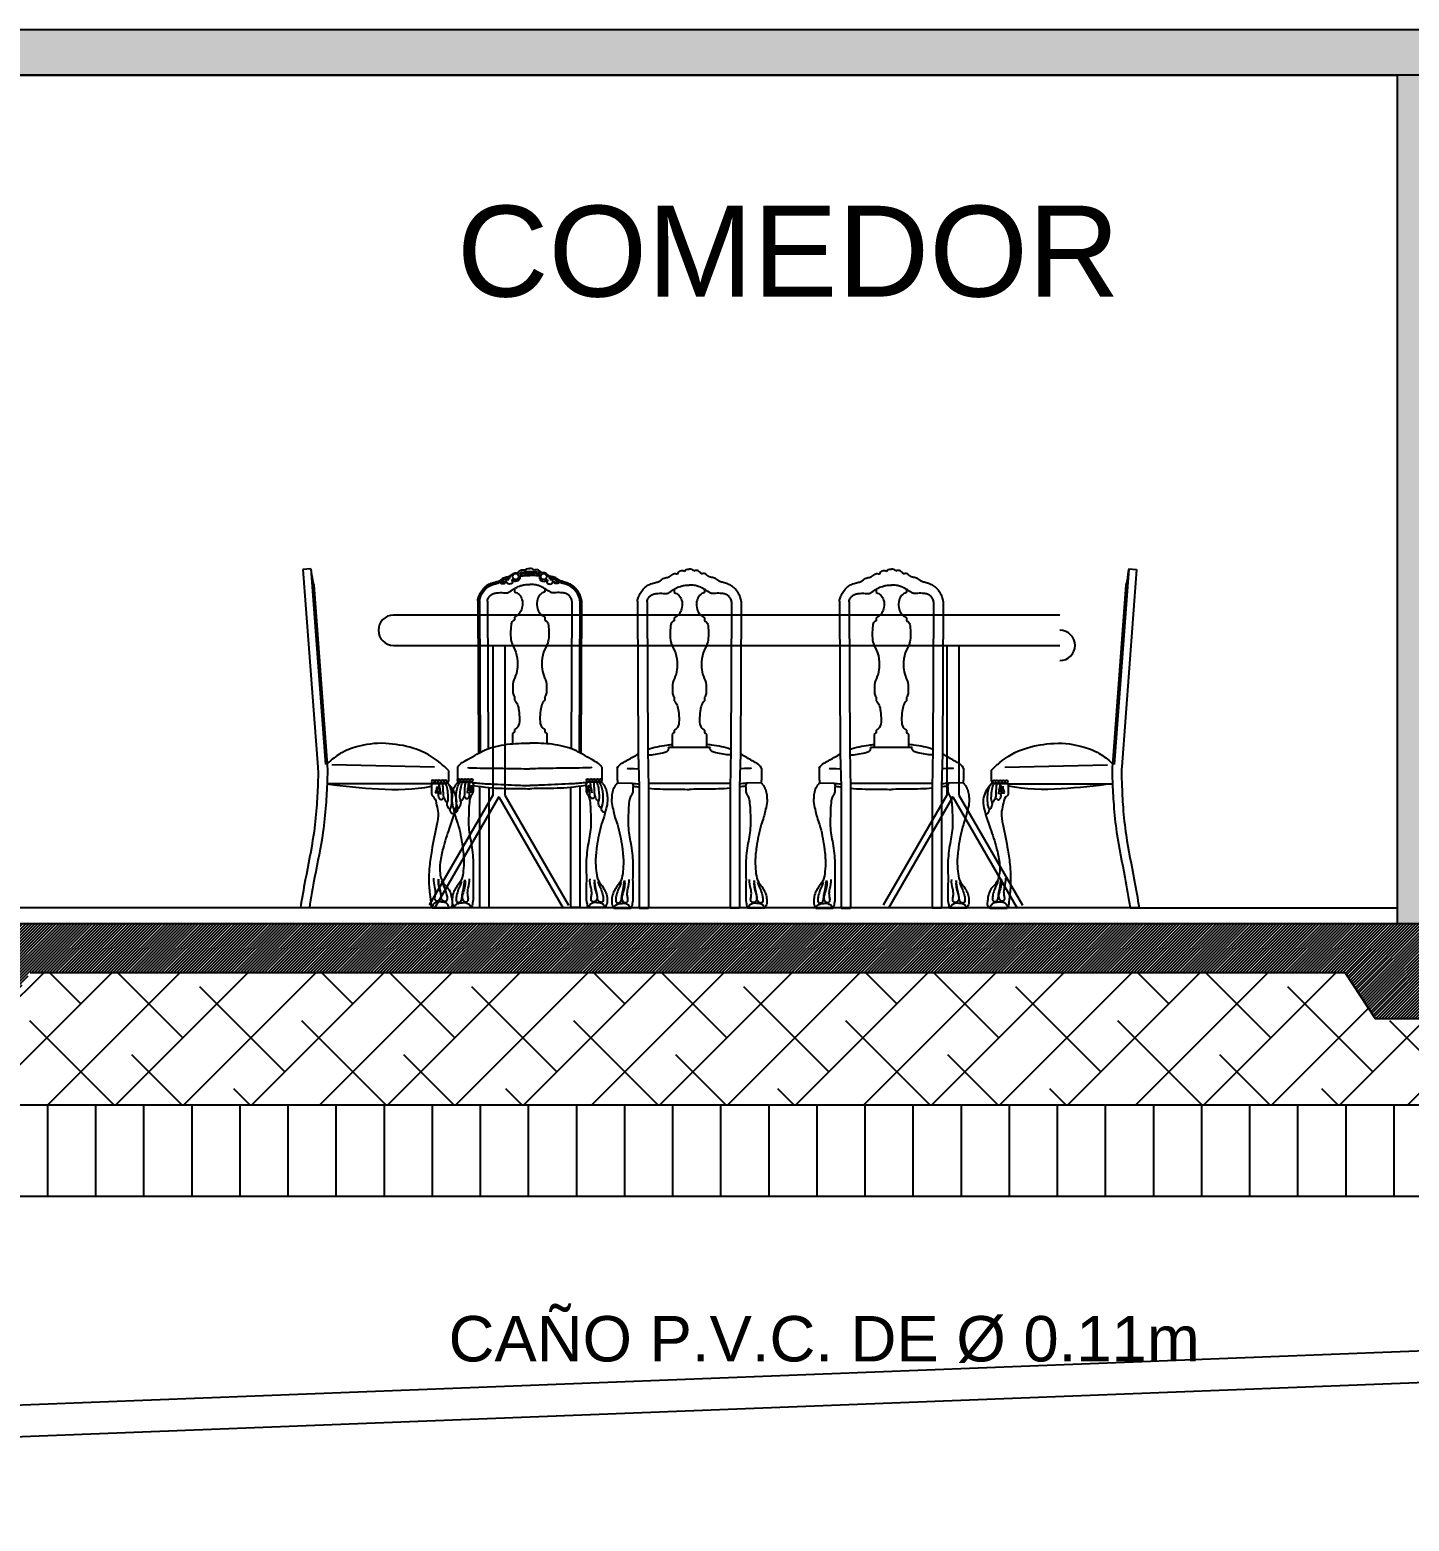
# Model space of a CAD drawing. Header units: millimetres. Extents: x 2439 to 2849, y 1282 to 1398.
# Drawn here: x 2741.157 to 2745.711, y 1344.322 to 1349.246 of the extents above; entities that cross this region are included whole.
import ezdxf

# ---------------------------------------------------------------- set-up
doc = ezdxf.new("R2010")
doc.units = ezdxf.units.MM
doc.layers.add('Linea Fina', color=8, linetype='Continuous', lineweight=9)
doc.styles.add('1en50', font='arial.ttf', dxfattribs={"height": 0.09})
doc.styles.get("Standard").update_dxf_attribs({"font": 'arial.ttf'})

# ---------------------------------------------------------------- blocks, each defined once
blk = doc.blocks.new('chipen-tras')
for p, q in [((-0.1846, 1.0521), (-0.1846, 1.0421)), ((-0.0847, 1.0521), (-0.0847, 1.0421)), ((-0.306, 1.0142), (-0.3033, 0.5096)), ((-0.2737, 1.0118), (-0.2712, 0.5247)), ((0.0045, 1.0118), (0.0019, 0.5247)), ((0.0367, 1.0142), (0.0341, 0.5096)), ((-0.1846, 0.9594), (-0.1846, 0.9494)), ((-0.0847, 0.9594), (-0.0847, 0.9494)), ((-0.1846, 0.6974), (-0.1846, 0.685)), ((-0.0847, 0.6974), (-0.0847, 0.685)), ((-0.1911, 0.571), (-0.1911, 0.5323)), ((-0.1846, 0.5883), (-0.1846, 0.5798)), ((-0.0847, 0.5883), (-0.0847, 0.5798)), ((-0.0781, 0.571), (-0.0781, 0.5323)), ((-0.3033, 0.5096), (-0.3003, 0.4009)), ((-0.2712, 0.5247), (-0.2692, 0.3964)), ((-0.203, 0.5323), (-0.0663, 0.5323)), ((0.0019, 0.5247), (0, 0.3964)), ((0.0341, 0.5096), (0.031, 0.4009)), ((-0.3727, 0.4632), (-0.3727, 0.4247)), ((0.1035, 0.4632), (0.1035, 0.4247)), ((-0.3727, 0.4247), (-0.3714, 0.422)), ((-0.3714, 0.422), (-0.3714, 0.4138)), ((-0.3714, 0.4138), (-0.3235, 0.4129)), ((-0.3235, 0.4129), (-0.3213, 0.4077)), ((-0.3003, 0.4009), (-0.3003, 0)), ((-0.2695, 0.4129), (0.0002, 0.4129)), ((-0.2692, 0.3964), (-0.2692, 0)), ((0, 0.3964), (0, 0)), ((0.031, 0.4009), (0.031, 0)), ((0.031, 0.4009), (0.031, 0.4009)), ((0.0542, 0.4129), (0.0521, 0.4077)), ((0.1021, 0.4138), (0.0542, 0.4129)), ((0.1035, 0.4247), (0.1021, 0.422)), ((0.1021, 0.422), (0.1021, 0.4138)), ((-0.384, 0), (-0.327, 0)), ((-0.3003, 0), (-0.2692, 0)), ((0.031, 0), (0, 0)), ((0.1147, 0), (0.0577, 0))]:
    blk.add_line(p, q)
for points, end_tangent in [([(-0.306, 1.0142), (-0.3027, 1.0276), (-0.2948, 1.0426), (-0.2839, 1.0565), (-0.273, 1.0652), (-0.2572, 1.0723), (-0.2429, 1.0764), (-0.2331, 1.0802), (-0.2241, 1.0862), (-0.2173, 1.09), (-0.2049, 1.0933), (-0.1917, 1.1005), (-0.1864, 1.1043), (-0.1804, 1.105), (-0.1736, 1.1043)], (0.999564, -0.029521)), ([(0.0367, 1.0142), (0.0335, 1.0276), (0.0256, 1.0426), (0.0147, 1.0565), (0.0038, 1.0652), (-0.0121, 1.0723), (-0.0264, 1.0764), (-0.0361, 1.0802), (-0.0452, 1.0862), (-0.0519, 1.09), (-0.0644, 1.0933), (-0.0775, 1.1005), (-0.0828, 1.1043), (-0.0888, 1.105), (-0.0956, 1.1043)], (-0.999564, -0.029521))]:
    blk.add_spline(points, degree=3, dxfattribs=dict(end_tangent=end_tangent))
for points, start_tangent, end_tangent in [([(-0.1736, 1.1043), (-0.1703, 1.1099), (-0.1639, 1.1137), (-0.1563, 1.1152), (-0.1492, 1.1133)], (0.559374, 0.828915), (0.894585, -0.446898)), ([(-0.0956, 1.1043), (-0.099, 1.1099), (-0.1054, 1.1137), (-0.1129, 1.1152), (-0.1201, 1.1133)], (-0.559374, 0.828915), (-0.894585, -0.446898)), ([(-0.2709, 0.5063), (-0.2221, 0.5137), (-0.2089, 0.5181), (-0.2034, 0.5245), (-0.203, 0.5323)], (0.999646, 0.026593), (-0.266147, 0.963932)), ([(0.0017, 0.5063), (-0.0471, 0.5137), (-0.0604, 0.5181), (-0.0658, 0.5245), (-0.0663, 0.5323)], (-0.999646, 0.026593), (0.266147, 0.963932)), ([(-0.3714, 0.4138), (-0.3792, 0.4051), (-0.3875, 0.3886), (-0.3905, 0.3694), (-0.3909, 0.3464), (-0.3848, 0.3203), (-0.3801, 0.3005), (-0.3722, 0.2766), (-0.3566, 0.202), (-0.3522, 0.1555), (-0.3539, 0.122), (-0.36, 0.0931), (-0.3788, 0.0648), (-0.3866, 0.0487), (-0.3905, 0.0292), (-0.3892, 0.0118), (-0.384, 0)], (-0.777726, -0.628603), (0.287438, -0.957799)), ([(-0.3213, 0.4077), (-0.3213, 0.3954), (-0.3221, 0.381), (-0.3274, 0.371), (-0.3339, 0.3476), (-0.3356, 0.3176), (-0.3365, 0.2719), (-0.3282, 0.2142), (-0.3213, 0.1494), (-0.3217, 0.0946), (-0.3209, 0.0374), (-0.323, 0.0148), (-0.327, 0)], (0.470156, -0.882583), (-0.284598, -0.958647)), ([(0.0521, 0.4077), (0.0521, 0.3954), (0.0529, 0.381), (0.0581, 0.371), (0.0646, 0.3476), (0.0664, 0.3176), (0.0673, 0.2719), (0.059, 0.2142), (0.052, 0.1494), (0.0525, 0.0946), (0.0516, 0.0374), (0.0538, 0.0148), (0.0577, 0)], (-0.470156, -0.882583), (0.284598, -0.958647)), ([(0.1021, 0.4138), (0.1099, 0.4051), (0.1182, 0.3886), (0.1213, 0.3694), (0.1217, 0.3464), (0.1156, 0.3203), (0.1108, 0.3005), (0.103, 0.2766), (0.0873, 0.202), (0.083, 0.1555), (0.0847, 0.122), (0.0908, 0.0931), (0.1095, 0.0648), (0.1173, 0.0487), (0.1213, 0.0292), (0.12, 0.0118), (0.1147, 0)], (0.777726, -0.628603), (-0.287438, -0.957799)), ([(-0.3595, 0.0863), (-0.3703, 0.0594), (-0.376, 0.0401), (-0.3776, 0.0264), (-0.376, 0.0208), (-0.3731, 0.018), (-0.3635, 0.02), (-0.3591, 0.0276), (-0.3575, 0.0425), (-0.353, 0.0622), (-0.349, 0.0915)], (-0.195262, -0.980751), (0.15217, 0.988354)), ([(-0.349, 0.0915), (-0.3543, 0.0493), (-0.3551, 0.0248), (-0.349, 0.0196), (-0.339, 0.022), (-0.3374, 0.032), (-0.3394, 0.0441), (-0.3374, 0.0646), (-0.3337, 0.0951)], (0.215774, -0.976443), (-0.096397, 0.995343)), ([(0.0798, 0.0915), (0.085, 0.0493), (0.0858, 0.0248), (0.0798, 0.0196), (0.0697, 0.022), (0.0681, 0.032), (0.0701, 0.0441), (0.0681, 0.0646), (0.0645, 0.0951)], (-0.215774, -0.976443), (0.096397, 0.995343)), ([(0.0902, 0.0863), (0.1011, 0.0594), (0.1067, 0.0401), (0.1083, 0.0264), (0.1067, 0.0208), (0.1039, 0.018), (0.0943, 0.02), (0.0898, 0.0276), (0.0882, 0.0425), (0.0838, 0.0622), (0.0798, 0.0915)], (0.195262, -0.980751), (-0.15217, 0.988354)), ([(-0.384, 0), (-0.378, 0.0104), (-0.3687, 0.0148), (-0.3571, 0.0164), (-0.3446, 0.016), (-0.335, 0.0112), (-0.327, 0)], (0.464329, 0.885663), (0.592867, -0.8053)), ([(0.1147, 0), (0.1087, 0.0104), (0.0995, 0.0148), (0.0878, 0.0164), (0.0754, 0.016), (0.0657, 0.0112), (0.0577, 0)], (-0.464329, 0.885663), (-0.592867, -0.8053))]:
    blk.add_spline(points, degree=3, dxfattribs=dict(start_tangent=start_tangent, end_tangent=end_tangent))
for points, knots in [([(-0.1492, 1.1133), (-0.1488, 1.1156), (-0.1432, 1.1191), (-0.1377, 1.1198), (-0.1346, 1.1196)], [0, 0, 0, 0, 0.01306654, 0.02973647, 0.02973647, 0.02973647, 0.02973647]), ([(-0.1201, 1.1133), (-0.1204, 1.1156), (-0.126, 1.1191), (-0.1316, 1.1198), (-0.1346, 1.1196)], [0, 0, 0, 0, 0.01306654, 0.02973647, 0.02973647, 0.02973647, 0.02973647]), ([(-0.2737, 1.0118), (-0.2737, 1.0161), (-0.2707, 1.0237), (-0.2633, 1.0324), (-0.2538, 1.038), (-0.239, 1.0397), (-0.2239, 1.0406), (-0.2106, 1.038), (-0.2024, 1.0418), (-0.1935, 1.0477), (-0.1804, 1.0559), (-0.1657, 1.063), (-0.1503, 1.0665), (-0.1403, 1.0671), (-0.1346, 1.067)], [0, 0, 0, 0, 0.0237817, 0.0417324, 0.0622656, 0.0817254, 0.1220994, 0.1460465, 0.1512557, 0.1711988, 0.2040475, 0.2355833, 0.2594804, 0.2899665, 0.2899665, 0.2899665, 0.2899665]), ([(-0.1846, 1.0421), (-0.1788, 1.0407), (-0.1676, 1.0345), (-0.1579, 1.0158), (-0.1576, 0.9946), (-0.1642, 0.9746), (-0.1755, 0.9647), (-0.1825, 0.9605), (-0.1846, 0.9594)], [0, 0, 0, 0, 0.0322048, 0.0658763, 0.109971, 0.1451089, 0.1767051, 0.1895087, 0.1895087, 0.1895087, 0.1895087]), ([(0.0045, 1.0118), (0.0044, 1.0161), (0.0014, 1.0237), (-0.006, 1.0324), (-0.0154, 1.038), (-0.0302, 1.0397), (-0.0453, 1.0406), (-0.0586, 1.038), (-0.0669, 1.0418), (-0.0757, 1.0477), (-0.0888, 1.0559), (-0.1035, 1.063), (-0.1189, 1.0665), (-0.129, 1.0671), (-0.1346, 1.067)], [0, 0, 0, 0, 0.0237817, 0.0417324, 0.0622656, 0.0817254, 0.1220994, 0.1460465, 0.1512557, 0.1711988, 0.2040475, 0.2355833, 0.2594804, 0.2899665, 0.2899665, 0.2899665, 0.2899665]), ([(-0.0847, 1.0421), (-0.0904, 1.0407), (-0.1017, 1.0345), (-0.1113, 1.0158), (-0.1116, 0.9946), (-0.1051, 0.9746), (-0.0937, 0.9647), (-0.0867, 0.9605), (-0.0847, 0.9594)], [0, 0, 0, 0, 0.0322048, 0.0658763, 0.109971, 0.1451089, 0.1767051, 0.1895087, 0.1895087, 0.1895087, 0.1895087]), ([(-0.1846, 0.9494), (-0.1863, 0.9486), (-0.1903, 0.9464), (-0.1956, 0.9406), (-0.1976, 0.917), (-0.1995, 0.8947), (-0.1917, 0.865), (-0.1766, 0.8422), (-0.1742, 0.8064), (-0.1762, 0.7726), (-0.1918, 0.7457), (-0.1899, 0.7212), (-0.1903, 0.7042), (-0.1861, 0.6987), (-0.1846, 0.6974)], [0.0130258, 0.0130258, 0.0130258, 0.0130258, 0.0234043, 0.0380015, 0.0531709, 0.1495292, 0.1586495, 0.220215, 0.2946309, 0.349062, 0.4035237, 0.4567898, 0.4817144, 0.492473, 0.492473, 0.492473, 0.492473]), ([(-0.0847, 0.9494), (-0.0829, 0.9486), (-0.0789, 0.9464), (-0.0736, 0.9406), (-0.0716, 0.917), (-0.0698, 0.8947), (-0.0776, 0.865), (-0.0927, 0.8422), (-0.095, 0.8064), (-0.093, 0.7726), (-0.0774, 0.7457), (-0.0794, 0.7212), (-0.0789, 0.7042), (-0.0831, 0.6987), (-0.0847, 0.6974)], [0.0130258, 0.0130258, 0.0130258, 0.0130258, 0.0234043, 0.0380015, 0.0531709, 0.1495292, 0.1586495, 0.220215, 0.2946309, 0.349062, 0.4035237, 0.4567898, 0.4817144, 0.492473, 0.492473, 0.492473, 0.492473]), ([(-0.1846, 0.685), (-0.1803, 0.6814), (-0.1732, 0.67), (-0.1697, 0.6477), (-0.1678, 0.6233), (-0.1694, 0.6015), (-0.1783, 0.5921), (-0.1822, 0.5896), (-0.1846, 0.5883)], [0.008067, 0.008067, 0.008067, 0.008067, 0.0384543, 0.0757946, 0.1305416, 0.1751474, 0.1855448, 0.2002226, 0.2002226, 0.2002226, 0.2002226]), ([(-0.0847, 0.685), (-0.089, 0.6814), (-0.096, 0.67), (-0.0995, 0.6477), (-0.1015, 0.6233), (-0.0998, 0.6015), (-0.0909, 0.5921), (-0.0871, 0.5896), (-0.0847, 0.5883)], [0.008067, 0.008067, 0.008067, 0.008067, 0.0384543, 0.0757946, 0.1305416, 0.1751474, 0.1855448, 0.2002226, 0.2002226, 0.2002226, 0.2002226]), ([(-0.1846, 0.5798), (-0.1866, 0.579), (-0.1892, 0.5777), (-0.1916, 0.5741), (-0.1911, 0.5721), (-0.1911, 0.571)], [0.00969496, 0.00969496, 0.00969496, 0.00969496, 0.02103177, 0.02576916, 0.03164352, 0.03164352, 0.03164352, 0.03164352]), ([(-0.0847, 0.5798), (-0.0827, 0.579), (-0.08, 0.5777), (-0.0777, 0.5741), (-0.0781, 0.5721), (-0.0781, 0.571)], [0.00969496, 0.00969496, 0.00969496, 0.00969496, 0.02103177, 0.02576916, 0.03164352, 0.03164352, 0.03164352, 0.03164352]), ([(-0.3727, 0.4632), (-0.3651, 0.4759), (-0.3383, 0.4888), (-0.3145, 0.5034), (-0.3033, 0.5096)], [0, 0, 0, 0, 0.0810431, 0.1514933, 0.1514933, 0.1514933, 0.1514933]), ([(-0.2712, 0.5247), (-0.2514, 0.532), (-0.2242, 0.5376), (-0.1971, 0.5405), (-0.1911, 0.541)], [0.216904, 0.216904, 0.216904, 0.216904, 0.332734, 0.3649828, 0.3649828, 0.3649828, 0.3649828]), ([(0.0019, 0.5247), (-0.0178, 0.532), (-0.045, 0.5376), (-0.0722, 0.5405), (-0.0781, 0.541)], [0.216904, 0.216904, 0.216904, 0.216904, 0.332734, 0.3649828, 0.3649828, 0.3649828, 0.3649828]), ([(0.1035, 0.4632), (0.0958, 0.4759), (0.069, 0.4888), (0.0452, 0.5034), (0.0341, 0.5096)], [0, 0, 0, 0, 0.0810431, 0.1514933, 0.1514933, 0.1514933, 0.1514933]), ([(-0.2692, 0.3964), (-0.2438, 0.3935), (-0.1987, 0.3941), (-0.1538, 0.393), (-0.1346, 0.3925)], [0.096959, 0.096959, 0.096959, 0.096959, 0.2367505, 0.3416426, 0.3416426, 0.3416426, 0.3416426]), ([(0, 0.3964), (-0.0254, 0.3935), (-0.0705, 0.3941), (-0.1154, 0.393), (-0.1346, 0.3925)], [0.096959, 0.096959, 0.096959, 0.096959, 0.2367505, 0.3416426, 0.3416426, 0.3416426, 0.3416426])]:
    blk.add_open_spline(points, degree=3, knots=knots)
for points in [[(-0.34, 0.4632), (-0.34, 0.4614), (-0.3234, 0.4611), (-0.3019, 0.461)], [(0.0708, 0.4632), (0.0708, 0.4614), (0.0541, 0.4611), (0.0327, 0.461)], [(-0.3235, 0.4129), (-0.3159, 0.4119), (-0.3082, 0.4111), (-0.3005, 0.4105)], [(-0.3203, 0.4029), (-0.3119, 0.4022), (-0.3055, 0.4015), (-0.3003, 0.4009)], [(0.0511, 0.4029), (0.0427, 0.4022), (0.0362, 0.4015), (0.031, 0.4009)], [(0.0542, 0.4129), (0.0466, 0.4119), (0.039, 0.4111), (0.0313, 0.4105)]]:
    blk.add_open_spline(points, degree=3)
blk = doc.blocks.new('chipen-v')
for p, q in [((-0.1678, 1.1067), (-0.1646, 1.0977)), ((-0.1635, 1.1094), (-0.1596, 1.0985)), ((-0.1558, 1.1108), (-0.154, 1.0996)), ((-0.1494, 1.1108), (-0.1486, 1.1)), ((-0.1433, 1.1114), (-0.1428, 1.1)), ((-0.1372, 1.1114), (-0.1373, 1.1114)), ((-0.1372, 1.1113), (-0.1371, 1.1002)), ((-0.1321, 1.1113), (-0.1322, 1.1002)), ((-0.1321, 1.1114), (-0.1319, 1.1114)), ((-0.126, 1.1114), (-0.1264, 1.1)), ((-0.1199, 1.1108), (-0.1206, 1.1)), ((-0.1134, 1.1108), (-0.1152, 1.0996)), ((-0.1058, 1.1094), (-0.1096, 1.0985)), ((-0.1014, 1.1067), (-0.1046, 1.0977)), ((-0.1846, 1.0521), (-0.1846, 1.0421)), ((-0.0847, 1.0521), (-0.0847, 1.0421)), ((-0.306, 1.0142), (-0.3033, 0.5096)), ((-0.3033, 1.0137), (-0.3006, 0.5111)), ((-0.3006, 1.0132), (-0.2979, 0.5125)), ((-0.2737, 1.0118), (-0.2712, 0.5247)), ((0.0045, 1.0118), (0.0019, 0.5247)), ((0.0313, 1.0132), (0.0287, 0.5125)), ((0.034, 1.0137), (0.0314, 0.5111)), ((0.0367, 1.0142), (0.0341, 0.5096)), ((-0.1846, 0.9594), (-0.1846, 0.9494)), ((-0.0847, 0.9594), (-0.0847, 0.9494)), ((-0.1846, 0.6974), (-0.1846, 0.685)), ((-0.0847, 0.6974), (-0.0847, 0.685)), ((-0.1911, 0.571), (-0.1911, 0.541)), ((-0.1846, 0.5883), (-0.1846, 0.5798)), ((-0.0847, 0.5883), (-0.0847, 0.5798)), ((-0.0781, 0.571), (-0.0781, 0.541)), ((-0.3727, 0.4632), (-0.3727, 0.4247)), ((0.1035, 0.4632), (0.1035, 0.4247)), ((-0.3727, 0.4247), (-0.3714, 0.422)), ((-0.3714, 0.422), (-0.3714, 0.4138)), ((-0.3714, 0.4138), (-0.3235, 0.4129)), ((-0.3235, 0.4129), (-0.3213, 0.4077)), ((-0.3003, 0.4009), (-0.3003, 0)), ((-0.2692, 0.3964), (-0.2692, 0)), ((0, 0.3964), (0, 0)), ((0.031, 0.4009), (0.031, 0)), ((0.0542, 0.4129), (0.0521, 0.4077)), ((0.1021, 0.4138), (0.0542, 0.4129)), ((0.1035, 0.4247), (0.1021, 0.422)), ((0.1021, 0.422), (0.1021, 0.4138)), ((-0.384, 0), (-0.327, 0)), ((-0.3003, 0), (-0.2692, 0)), ((0.031, 0), (0, 0)), ((0.1147, 0), (0.0577, 0))]:
    blk.add_line(p, q)
for centre, radius in [((-0.1812, 1.093), 0.0101), ((-0.1812, 1.093), 0.0101), ((-0.0881, 1.093), 0.0101), ((-0.0881, 1.093), 0.0101), ((-0.3683, 0.4207), 0.00481), ((-0.3587, 0.4207), 0.00481), ((-0.3478, 0.4207), 0.00481), ((-0.3378, 0.4207), 0.00481), ((-0.327, 0.4207), 0.00481), ((0.0577, 0.4207), 0.00481), ((0.0686, 0.4207), 0.00481), ((0.0786, 0.4207), 0.00481), ((0.0895, 0.4207), 0.00481), ((0.0991, 0.4207), 0.00481)]:
    blk.add_circle(centre, radius)
for points, end_tangent in [([(-0.306, 1.0142), (-0.3027, 1.0276), (-0.2948, 1.0426), (-0.2839, 1.0565), (-0.273, 1.0652), (-0.2572, 1.0723), (-0.2429, 1.0764), (-0.2331, 1.0802), (-0.2241, 1.0862), (-0.2173, 1.09), (-0.2049, 1.0933), (-0.1917, 1.1005), (-0.1864, 1.1043), (-0.1804, 1.105), (-0.1736, 1.1043)], (0.999564, -0.029521)), ([(0.0367, 1.0142), (0.0335, 1.0276), (0.0256, 1.0426), (0.0147, 1.0565), (0.0038, 1.0652), (-0.0121, 1.0723), (-0.0264, 1.0764), (-0.0361, 1.0802), (-0.0452, 1.0862), (-0.0519, 1.09), (-0.0644, 1.0933), (-0.0775, 1.1005), (-0.0828, 1.1043), (-0.0888, 1.105), (-0.0956, 1.1043)], (-0.999564, -0.029521))]:
    blk.add_spline(points, degree=3, dxfattribs=dict(end_tangent=end_tangent))
for points, knots in [([(-0.3033, 1.0137), (-0.3004, 1.0289), (-0.2934, 1.0422), (-0.2734, 1.0638), (-0.2592, 1.0689), (-0.2368, 1.0753), (-0.2291, 1.0794), (-0.2183, 1.0868), (-0.2132, 1.088), (-0.2076, 1.0896)], [0, 0, 0, 0, 0.0840087, 0.0840087, 0.1680175, 0.1680175, 0.2096793, 0.2096793, 0.2415559, 0.2415559, 0.2415559, 0.2415559]), ([(-0.3006, 1.0132), (-0.2984, 1.0247), (-0.2943, 1.0339), (-0.2815, 1.0522), (-0.2737, 1.0593), (-0.254, 1.0684), (-0.2424, 1.0689), (-0.2229, 1.0795), (-0.2188, 1.084), (-0.2117, 1.086), (-0.2105, 1.0863), (-0.2092, 1.0867)], [0, 0, 0, 0, 0.0637335, 0.0637335, 0.1274671, 0.1274671, 0.1912006, 0.1912006, 0.2306399, 0.2306399, 0.237815, 0.237815, 0.237815, 0.237815]), ([(-0.1684, 1.0937), (-0.1675, 1.0912), (-0.1659, 1.0859), (-0.1711, 1.0797), (-0.1779, 1.077), (-0.1863, 1.0763), (-0.189, 1.0821), (-0.1943, 1.0817), (-0.1914, 1.0767), (-0.1905, 1.0702), (-0.1988, 1.0682), (-0.2051, 1.068), (-0.2111, 1.0721), (-0.2121, 1.0825), (-0.2082, 1.0891), (-0.2051, 1.0933)], [0, 0, 0, 0, 0.0145018, 0.0272215, 0.0391691, 0.0556471, 0.0653677, 0.0702059, 0.0758435, 0.0888501, 0.1014275, 0.1144451, 0.1237479, 0.1376918, 0.1655199, 0.1655199, 0.1655199, 0.1655199]), ([(-0.2074, 1.081), (-0.2077, 1.0828), (-0.2058, 1.0876), (-0.2033, 1.0917), (-0.2019, 1.0944)], [0, 0, 0, 0, 0.00989467, 0.02634269, 0.02634269, 0.02634269, 0.02634269]), ([(-0.2054, 1.0794), (-0.2055, 1.0809), (-0.2048, 1.0847), (-0.2018, 1.0897), (-0.2003, 1.0936), (-0.1996, 1.0954)], [0, 0, 0, 0, 0.00819948, 0.02056492, 0.03123193, 0.03123193, 0.03123193, 0.03123193]), ([(-0.2015, 1.0841), (-0.2015, 1.0861), (-0.1999, 1.0893), (-0.1996, 1.0917), (-0.1988, 1.0945), (-0.1987, 1.0959)], [0, 0, 0, 0, 0.01112972, 0.01866742, 0.02213654, 0.02213654, 0.02213654, 0.02213654]), ([(-0.1684, 1.0937), (-0.1645, 1.0952), (-0.1529, 1.0956), (-0.1417, 1.0968), (-0.1346, 1.0968)], [0, 0, 0, 0, 0.02283622, 0.06166195, 0.06166195, 0.06166195, 0.06166195]), ([(-0.1492, 1.1133), (-0.1488, 1.1156), (-0.1432, 1.1191), (-0.1377, 1.1198), (-0.1346, 1.1196)], [0, 0, 0, 0, 0.01306654, 0.02973647, 0.02973647, 0.02973647, 0.02973647]), ([(-0.1201, 1.1133), (-0.1204, 1.1156), (-0.126, 1.1191), (-0.1316, 1.1198), (-0.1346, 1.1196)], [0, 0, 0, 0, 0.01306654, 0.02973647, 0.02973647, 0.02973647, 0.02973647]), ([(-0.1009, 1.0937), (-0.1048, 1.0952), (-0.1163, 1.0956), (-0.1275, 1.0968), (-0.1346, 1.0968)], [0, 0, 0, 0, 0.02283622, 0.06166195, 0.06166195, 0.06166195, 0.06166195]), ([(-0.1009, 1.0937), (-0.1018, 1.0912), (-0.1034, 1.0859), (-0.0982, 1.0797), (-0.0914, 1.077), (-0.0829, 1.0763), (-0.0802, 1.0821), (-0.075, 1.0817), (-0.0778, 1.0767), (-0.0788, 1.0702), (-0.0704, 1.0682), (-0.0642, 1.068), (-0.0582, 1.0721), (-0.0572, 1.0825), (-0.061, 1.0891), (-0.0641, 1.0933)], [0, 0, 0, 0, 0.0145018, 0.0272215, 0.0391691, 0.0556471, 0.0653677, 0.0702059, 0.0758435, 0.0888501, 0.1014275, 0.1144451, 0.1237479, 0.1376918, 0.1655199, 0.1655199, 0.1655199, 0.1655199]), ([(-0.0677, 1.0841), (-0.0677, 1.0861), (-0.0693, 1.0893), (-0.0696, 1.0917), (-0.0704, 1.0945), (-0.0706, 1.0959)], [0, 0, 0, 0, 0.01112972, 0.01866742, 0.02213654, 0.02213654, 0.02213654, 0.02213654]), ([(-0.0639, 1.0794), (-0.0637, 1.0809), (-0.0645, 1.0847), (-0.0674, 1.0897), (-0.069, 1.0936), (-0.0696, 1.0954)], [0, 0, 0, 0, 0.00819948, 0.02056492, 0.03123193, 0.03123193, 0.03123193, 0.03123193]), ([(-0.0619, 1.081), (-0.0615, 1.0828), (-0.0634, 1.0876), (-0.066, 1.0917), (-0.0673, 1.0944)], [0, 0, 0, 0, 0.00989467, 0.02634269, 0.02634269, 0.02634269, 0.02634269]), ([(0.034, 1.0137), (0.0311, 1.0289), (0.0242, 1.0422), (0.0042, 1.0638), (-0.01, 1.0689), (-0.0325, 1.0753), (-0.0401, 1.0794), (-0.0509, 1.0868), (-0.056, 1.088), (-0.0616, 1.0896)], [0, 0, 0, 0, 0.0840087, 0.0840087, 0.1680175, 0.1680175, 0.2096793, 0.2096793, 0.2415559, 0.2415559, 0.2415559, 0.2415559]), ([(0.0313, 1.0132), (0.0291, 1.0247), (0.0251, 1.0339), (0.0122, 1.0522), (0.0044, 1.0593), (-0.0153, 1.0684), (-0.0268, 1.0689), (-0.0463, 1.0795), (-0.0505, 1.084), (-0.0576, 1.086), (-0.0588, 1.0863), (-0.06, 1.0867)], [0, 0, 0, 0, 0.0637335, 0.0637335, 0.1274671, 0.1274671, 0.1912006, 0.1912006, 0.2306399, 0.2306399, 0.237815, 0.237815, 0.237815, 0.237815]), ([(-0.2737, 1.0118), (-0.2737, 1.0161), (-0.2707, 1.0237), (-0.2633, 1.0324), (-0.2538, 1.038), (-0.239, 1.0397), (-0.2239, 1.0406), (-0.2106, 1.038), (-0.2024, 1.0418), (-0.1935, 1.0477), (-0.1804, 1.0559), (-0.1657, 1.063), (-0.1503, 1.0665), (-0.1403, 1.0671), (-0.1346, 1.067)], [0, 0, 0, 0, 0.0237817, 0.0417324, 0.0622656, 0.0817254, 0.1220994, 0.1460465, 0.1512557, 0.1711988, 0.2040475, 0.2355833, 0.2594804, 0.2899665, 0.2899665, 0.2899665, 0.2899665]), ([(-0.1846, 1.0421), (-0.1788, 1.0407), (-0.1676, 1.0345), (-0.1579, 1.0158), (-0.1576, 0.9946), (-0.1642, 0.9746), (-0.1755, 0.9647), (-0.1825, 0.9605), (-0.1846, 0.9594)], [0, 0, 0, 0, 0.0322048, 0.0658763, 0.109971, 0.1451089, 0.1767051, 0.1895087, 0.1895087, 0.1895087, 0.1895087]), ([(0.0045, 1.0118), (0.0044, 1.0161), (0.0014, 1.0237), (-0.006, 1.0324), (-0.0154, 1.038), (-0.0302, 1.0397), (-0.0453, 1.0406), (-0.0586, 1.038), (-0.0669, 1.0418), (-0.0757, 1.0477), (-0.0888, 1.0559), (-0.1035, 1.063), (-0.1189, 1.0665), (-0.129, 1.0671), (-0.1346, 1.067)], [0, 0, 0, 0, 0.0237817, 0.0417324, 0.0622656, 0.0817254, 0.1220994, 0.1460465, 0.1512557, 0.1711988, 0.2040475, 0.2355833, 0.2594804, 0.2899665, 0.2899665, 0.2899665, 0.2899665]), ([(-0.0847, 1.0421), (-0.0904, 1.0407), (-0.1017, 1.0345), (-0.1113, 1.0158), (-0.1116, 0.9946), (-0.1051, 0.9746), (-0.0937, 0.9647), (-0.0867, 0.9605), (-0.0847, 0.9594)], [0, 0, 0, 0, 0.0322048, 0.0658763, 0.109971, 0.1451089, 0.1767051, 0.1895087, 0.1895087, 0.1895087, 0.1895087]), ([(-0.1846, 0.9494), (-0.1863, 0.9486), (-0.1903, 0.9464), (-0.1956, 0.9406), (-0.1976, 0.917), (-0.1995, 0.8947), (-0.1917, 0.865), (-0.1766, 0.8422), (-0.1742, 0.8064), (-0.1762, 0.7726), (-0.1918, 0.7457), (-0.1899, 0.7212), (-0.1903, 0.7042), (-0.1861, 0.6987), (-0.1846, 0.6974)], [0.0130258, 0.0130258, 0.0130258, 0.0130258, 0.0234043, 0.0380015, 0.0531709, 0.1495292, 0.1586495, 0.220215, 0.2946309, 0.349062, 0.4035237, 0.4567898, 0.4817144, 0.492473, 0.492473, 0.492473, 0.492473]), ([(-0.0847, 0.9494), (-0.0829, 0.9486), (-0.0789, 0.9464), (-0.0736, 0.9406), (-0.0716, 0.917), (-0.0698, 0.8947), (-0.0776, 0.865), (-0.0927, 0.8422), (-0.095, 0.8064), (-0.093, 0.7726), (-0.0774, 0.7457), (-0.0794, 0.7212), (-0.0789, 0.7042), (-0.0831, 0.6987), (-0.0847, 0.6974)], [0.0130258, 0.0130258, 0.0130258, 0.0130258, 0.0234043, 0.0380015, 0.0531709, 0.1495292, 0.1586495, 0.220215, 0.2946309, 0.349062, 0.4035237, 0.4567898, 0.4817144, 0.492473, 0.492473, 0.492473, 0.492473]), ([(-0.1846, 0.685), (-0.1803, 0.6814), (-0.1732, 0.67), (-0.1697, 0.6477), (-0.1678, 0.6233), (-0.1694, 0.6015), (-0.1783, 0.5921), (-0.1822, 0.5896), (-0.1846, 0.5883)], [0.008067, 0.008067, 0.008067, 0.008067, 0.0384543, 0.0757946, 0.1305416, 0.1751474, 0.1855448, 0.2002226, 0.2002226, 0.2002226, 0.2002226]), ([(-0.0847, 0.685), (-0.089, 0.6814), (-0.096, 0.67), (-0.0995, 0.6477), (-0.1015, 0.6233), (-0.0998, 0.6015), (-0.0909, 0.5921), (-0.0871, 0.5896), (-0.0847, 0.5883)], [0.008067, 0.008067, 0.008067, 0.008067, 0.0384543, 0.0757946, 0.1305416, 0.1751474, 0.1855448, 0.2002226, 0.2002226, 0.2002226, 0.2002226]), ([(-0.3727, 0.4632), (-0.3651, 0.4759), (-0.3303, 0.4926), (-0.2801, 0.5258), (-0.2091, 0.5414), (-0.1594, 0.5432), (-0.1346, 0.543)], [0, 0, 0, 0, 0.0810431, 0.1964485, 0.332734, 0.4676992, 0.4676992, 0.4676992, 0.4676992]), ([(-0.1846, 0.5798), (-0.1866, 0.579), (-0.1892, 0.5777), (-0.1916, 0.5741), (-0.1911, 0.5721), (-0.1911, 0.571)], [0.00969496, 0.00969496, 0.00969496, 0.00969496, 0.02103177, 0.02576916, 0.03164352, 0.03164352, 0.03164352, 0.03164352]), ([(0.1035, 0.4632), (0.0958, 0.4759), (0.061, 0.4926), (0.0109, 0.5258), (-0.0601, 0.5414), (-0.1099, 0.5432), (-0.1346, 0.543)], [0, 0, 0, 0, 0.0810431, 0.1964485, 0.332734, 0.4676992, 0.4676992, 0.4676992, 0.4676992]), ([(-0.0847, 0.5798), (-0.0827, 0.579), (-0.08, 0.5777), (-0.0777, 0.5741), (-0.0781, 0.5721), (-0.0781, 0.571)], [0.00969496, 0.00969496, 0.00969496, 0.00969496, 0.02103177, 0.02576916, 0.03164352, 0.03164352, 0.03164352, 0.03164352]), ([(-0.34, 0.4632), (-0.34, 0.4607), (-0.273, 0.4615), (-0.1937, 0.4591), (-0.1471, 0.4587), (-0.1346, 0.4586)], [0, 0, 0, 0, 0.179021, 0.3647125, 0.4329921, 0.4329921, 0.4329921, 0.4329921]), ([(0.0708, 0.4632), (0.0708, 0.4607), (0.0038, 0.4615), (-0.0755, 0.4591), (-0.1221, 0.4587), (-0.1346, 0.4586)], [0, 0, 0, 0, 0.179021, 0.3647125, 0.4329921, 0.4329921, 0.4329921, 0.4329921]), ([(-0.3711, 0.3288), (-0.3722, 0.3308), (-0.3744, 0.3364), (-0.3769, 0.3454), (-0.3772, 0.3578), (-0.3774, 0.3719), (-0.3758, 0.3886), (-0.3714, 0.4027), (-0.3668, 0.4107), (-0.3656, 0.4137)], [0, 0, 0, 0, 0.0125965, 0.0325199, 0.0507455, 0.0799623, 0.1099138, 0.1418185, 0.159534, 0.159534, 0.159534, 0.159534]), ([(-0.3711, 0.3288), (-0.367, 0.3295), (-0.3633, 0.3375), (-0.3601, 0.3479), (-0.3664, 0.3602), (-0.3639, 0.3784), (-0.363, 0.3956), (-0.3593, 0.4078), (-0.3576, 0.4122), (-0.357, 0.4135)], [0, 0, 0, 0, 0.0227368, 0.0385235, 0.0596531, 0.0927293, 0.136627, 0.1538948, 0.1619224, 0.1619224, 0.1619224, 0.1619224]), ([(-0.362, 0.3508), (-0.3607, 0.3518), (-0.357, 0.3547), (-0.3534, 0.3613), (-0.3494, 0.3693), (-0.3487, 0.3811), (-0.3488, 0.3948), (-0.3471, 0.4056), (-0.347, 0.4119), (-0.347, 0.4133)], [0.0075452, 0.0075452, 0.0075452, 0.0075452, 0.0164542, 0.0335834, 0.0474109, 0.0651893, 0.0971816, 0.1209882, 0.127924, 0.127924, 0.127924, 0.127924]), ([(-0.3404, 0.378), (-0.3402, 0.3858), (-0.3374, 0.3955), (-0.3365, 0.4042), (-0.3353, 0.4105), (-0.3348, 0.4131)], [0, 0, 0, 0, 0.02314091, 0.04372404, 0.05827457, 0.05827457, 0.05827457, 0.05827457]), ([(-0.3235, 0.4129), (-0.3074, 0.4108), (-0.2605, 0.4079), (-0.1976, 0.4051), (-0.1508, 0.4034), (-0.1346, 0.4031)], [0, 0, 0, 0, 0.0886301, 0.2555721, 0.3438581, 0.3438581, 0.3438581, 0.3438581]), ([(-0.3203, 0.4029), (-0.2968, 0.4009), (-0.2597, 0.3932), (-0.2025, 0.3942), (-0.1538, 0.393), (-0.1346, 0.3925)], [0.0310954, 0.0310954, 0.0310954, 0.0310954, 0.0764708, 0.2367505, 0.3416426, 0.3416426, 0.3416426, 0.3416426]), ([(0.0542, 0.4129), (0.0381, 0.4108), (-0.0087, 0.4079), (-0.0716, 0.4051), (-0.1184, 0.4034), (-0.1346, 0.4031)], [0, 0, 0, 0, 0.0886301, 0.2555721, 0.3438581, 0.3438581, 0.3438581, 0.3438581]), ([(0.0511, 0.4029), (0.0275, 0.4009), (-0.0095, 0.3932), (-0.0668, 0.3942), (-0.1154, 0.393), (-0.1346, 0.3925)], [0.0310954, 0.0310954, 0.0310954, 0.0310954, 0.0764708, 0.2367505, 0.3416426, 0.3416426, 0.3416426, 0.3416426]), ([(0.0712, 0.378), (0.071, 0.3858), (0.0682, 0.3955), (0.0673, 0.4042), (0.0661, 0.4105), (0.0655, 0.4131)], [0, 0, 0, 0, 0.02314091, 0.04372404, 0.05827457, 0.05827457, 0.05827457, 0.05827457]), ([(0.0928, 0.3508), (0.0915, 0.3518), (0.0877, 0.3547), (0.0841, 0.3613), (0.0801, 0.3693), (0.0794, 0.3811), (0.0796, 0.3948), (0.0779, 0.4056), (0.0778, 0.4119), (0.0777, 0.4133)], [0.0075452, 0.0075452, 0.0075452, 0.0075452, 0.0164542, 0.0335834, 0.0474109, 0.0651893, 0.0971816, 0.1209882, 0.127924, 0.127924, 0.127924, 0.127924]), ([(0.1018, 0.3288), (0.0977, 0.3295), (0.094, 0.3375), (0.0909, 0.3479), (0.0972, 0.3602), (0.0946, 0.3784), (0.0938, 0.3956), (0.09, 0.4078), (0.0883, 0.4122), (0.0878, 0.4135)], [0, 0, 0, 0, 0.0227368, 0.0385235, 0.0596531, 0.0927293, 0.136627, 0.1538948, 0.1619224, 0.1619224, 0.1619224, 0.1619224]), ([(0.1018, 0.3288), (0.103, 0.3308), (0.1051, 0.3364), (0.1077, 0.3454), (0.1079, 0.3578), (0.1082, 0.3719), (0.1066, 0.3886), (0.1022, 0.4027), (0.0975, 0.4107), (0.0964, 0.4137)], [0, 0, 0, 0, 0.0125965, 0.0325199, 0.0507455, 0.0799623, 0.1099138, 0.1418185, 0.159534, 0.159534, 0.159534, 0.159534]), ([(-0.3337, 0.3828), (-0.3316, 0.3815), (-0.3272, 0.3828), (-0.3231, 0.3833), (-0.3216, 0.3835)], [0, 0, 0, 0, 0.01379369, 0.02181315, 0.02181315, 0.02181315, 0.02181315]), ([(0.0645, 0.3828), (0.0623, 0.3815), (0.0579, 0.3828), (0.0539, 0.3833), (0.0524, 0.3835)], [0, 0, 0, 0, 0.01379369, 0.02181315, 0.02181315, 0.02181315, 0.02181315]), ([(-0.3831, 0.313), (-0.3812, 0.3134), (-0.3772, 0.3149), (-0.3717, 0.3204), (-0.3716, 0.3259), (-0.3711, 0.3288)], [0.01508613, 0.01508613, 0.01508613, 0.01508613, 0.02555831, 0.03843307, 0.05421918, 0.05421918, 0.05421918, 0.05421918]), ([(0.1138, 0.313), (0.112, 0.3134), (0.1079, 0.3149), (0.1024, 0.3204), (0.1024, 0.3259), (0.1018, 0.3288)], [0.01508613, 0.01508613, 0.01508613, 0.01508613, 0.02555831, 0.03843307, 0.05421918, 0.05421918, 0.05421918, 0.05421918])]:
    blk.add_open_spline(points, degree=3, knots=knots)
for points, start_tangent, end_tangent in [([(-0.1736, 1.1043), (-0.1703, 1.1099), (-0.1639, 1.1137), (-0.1563, 1.1152), (-0.1492, 1.1133)], (0.559374, 0.828915), (0.894585, -0.446898)), ([(-0.0956, 1.1043), (-0.099, 1.1099), (-0.1054, 1.1137), (-0.1129, 1.1152), (-0.1201, 1.1133)], (-0.559374, 0.828915), (-0.894585, -0.446898)), ([(-0.2317, 1.073), (-0.2276, 1.0704), (-0.2229, 1.0702), (-0.2187, 1.0704), (-0.215, 1.0729), (-0.2136, 1.076)], (0.661288, -0.750132), (0.219177, 0.975685)), ([(-0.2143, 1.0772), (-0.2203, 1.0742), (-0.2278, 1.0742), (-0.2301, 1.0749)], (-0.514021, -0.857777), (0, 1)), ([(-0.0376, 1.073), (-0.0416, 1.0704), (-0.0463, 1.0702), (-0.0505, 1.0704), (-0.0543, 1.0729), (-0.0557, 1.076)], (-0.661288, -0.750132), (-0.219177, 0.975685)), ([(-0.055, 1.0772), (-0.0489, 1.0742), (-0.0414, 1.0742), (-0.0391, 1.0749)], (0.514021, -0.857777), (0, 1)), ([(-0.3714, 0.4138), (-0.3792, 0.4051), (-0.3875, 0.3886), (-0.3905, 0.3694), (-0.3909, 0.3464), (-0.3848, 0.3203), (-0.3801, 0.3005), (-0.3722, 0.2766), (-0.3566, 0.202), (-0.3522, 0.1555), (-0.3539, 0.122), (-0.36, 0.0931), (-0.3788, 0.0648), (-0.3866, 0.0487), (-0.3905, 0.0292), (-0.3892, 0.0118), (-0.384, 0)], (-0.777726, -0.628603), (0.287438, -0.957799)), ([(-0.3213, 0.4077), (-0.3213, 0.3954), (-0.3221, 0.381), (-0.3274, 0.371), (-0.3339, 0.3476), (-0.3356, 0.3176), (-0.3365, 0.2719), (-0.3282, 0.2142), (-0.3213, 0.1494), (-0.3217, 0.0946), (-0.3209, 0.0374), (-0.323, 0.0148), (-0.327, 0)], (0.470156, -0.882583), (-0.284598, -0.958647)), ([(-0.3341, 0.4131), (-0.3343, 0.3974), (-0.3346, 0.3892), (-0.3319, 0.3855), (-0.3289, 0.3889), (-0.3286, 0.3965), (-0.3277, 0.4034)], (-0.073132, -0.997322), (0.231067, 0.972938)), ([(-0.327, 0.4045), (-0.3258, 0.3945), (-0.3216, 0.3835)], (-0.232758, -0.972535), (0.505204, -0.863)), ([(0.0521, 0.4077), (0.0521, 0.3954), (0.0529, 0.381), (0.0581, 0.371), (0.0646, 0.3476), (0.0664, 0.3176), (0.0673, 0.2719), (0.059, 0.2142), (0.052, 0.1494), (0.0525, 0.0946), (0.0516, 0.0374), (0.0538, 0.0148), (0.0577, 0)], (-0.470156, -0.882583), (0.284598, -0.958647)), ([(0.0577, 0.4045), (0.0566, 0.3945), (0.0524, 0.3835)], (0.232758, -0.972535), (-0.505204, -0.863)), ([(0.0648, 0.4131), (0.0651, 0.3974), (0.0654, 0.3892), (0.0627, 0.3855), (0.0596, 0.3889), (0.0593, 0.3965), (0.0584, 0.4034)], (0.073132, -0.997322), (-0.231067, 0.972938)), ([(0.1021, 0.4138), (0.1099, 0.4051), (0.1182, 0.3886), (0.1213, 0.3694), (0.1217, 0.3464), (0.1156, 0.3203), (0.1108, 0.3005), (0.103, 0.2766), (0.0873, 0.202), (0.083, 0.1555), (0.0847, 0.122), (0.0908, 0.0931), (0.1095, 0.0648), (0.1173, 0.0487), (0.1213, 0.0292), (0.12, 0.0118), (0.1147, 0)], (0.777726, -0.628603), (-0.287438, -0.957799)), ([(-0.3516, 0.3674), (-0.3462, 0.3619), (-0.341, 0.3598), (-0.3368, 0.3625), (-0.3334, 0.3692), (-0.3331, 0.3777), (-0.3337, 0.3828)], (1, 0), (0.076762, 0.997049)), ([(0.0824, 0.3674), (0.0769, 0.3619), (0.0718, 0.3598), (0.0675, 0.3625), (0.0642, 0.3692), (0.0639, 0.3777), (0.0645, 0.3828)], (-1, 0), (-0.076762, 0.997049)), ([(-0.3595, 0.0863), (-0.3703, 0.0594), (-0.376, 0.0401), (-0.3776, 0.0264), (-0.376, 0.0208), (-0.3731, 0.018), (-0.3635, 0.02), (-0.3591, 0.0276), (-0.3575, 0.0425), (-0.353, 0.0622), (-0.349, 0.0915)], (-0.195262, -0.980751), (0.15217, 0.988354)), ([(-0.349, 0.0915), (-0.3543, 0.0493), (-0.3551, 0.0248), (-0.349, 0.0196), (-0.339, 0.022), (-0.3374, 0.032), (-0.3394, 0.0441), (-0.3374, 0.0646), (-0.3337, 0.0951)], (0.215774, -0.976443), (-0.096397, 0.995343)), ([(0.0798, 0.0915), (0.085, 0.0493), (0.0858, 0.0248), (0.0798, 0.0196), (0.0697, 0.022), (0.0681, 0.032), (0.0701, 0.0441), (0.0681, 0.0646), (0.0645, 0.0951)], (-0.215774, -0.976443), (0.096397, 0.995343)), ([(0.0902, 0.0863), (0.1011, 0.0594), (0.1067, 0.0401), (0.1083, 0.0264), (0.1067, 0.0208), (0.1039, 0.018), (0.0943, 0.02), (0.0898, 0.0276), (0.0882, 0.0425), (0.0838, 0.0622), (0.0798, 0.0915)], (0.195262, -0.980751), (-0.15217, 0.988354)), ([(-0.384, 0), (-0.378, 0.0104), (-0.3687, 0.0148), (-0.3571, 0.0164), (-0.3446, 0.016), (-0.335, 0.0112), (-0.327, 0)], (0.464329, 0.885663), (0.592867, -0.8053)), ([(0.1147, 0), (0.1087, 0.0104), (0.0995, 0.0148), (0.0878, 0.0164), (0.0754, 0.016), (0.0657, 0.0112), (0.0577, 0)], (-0.464329, 0.885663), (-0.592867, -0.8053))]:
    blk.add_spline(points, degree=3, dxfattribs=dict(start_tangent=start_tangent, end_tangent=end_tangent))
blk = doc.blocks.new('chipen-lat')
for p, q in [((-0.0344, 1.1192), (-0.0828, 0.4732)), ((-0.0084, 1.1172), (-0.0574, 0.4649)), ((-0.0344, 1.1192), (-0.0084, 1.1172)), ((-0.0439, 1.0653), (-0.0883, 0.4736)), ((-0.0399, 1.0817), (-0.0856, 0.4734)), ((-0.4889, 0.4535), (-0.4886, 0.417)), ((-0.4432, 0.4645), (-0.1042, 0.4719)), ((-0.4886, 0.417), (-0.4804, 0.4098)), ((-0.482, 0.4099), (-0.4341, 0.409)), ((-0.4342, 0.4091), (-0.0896, 0.4091)), ((-0.4341, 0.409), (-0.4319, 0.4038)), ((-0.4323, 0.4047), (-0.4323, 0.3835)), ((-0.0295, 0), (0, 0)), ((-0.4909, -0.0017), (-0.4363, -0.0011))]:
    blk.add_line(p, q)
for centre in [(-0.4789, 0.4168), (-0.4694, 0.4168), (-0.4585, 0.4168), (-0.4485, 0.4168), (-0.4376, 0.4168)]:
    blk.add_circle(centre, 0.00481)
for points, knots in [([(-0.0344, 1.1192), (-0.0366, 1.1066), (-0.0379, 1.0882), (-0.0424, 1.0705), (-0.0439, 1.0653)], [0, 0, 0, 0, 0.06999958, 0.09968199, 0.09968199, 0.09968199, 0.09968199]), ([(-0.4889, 0.4535), (-0.4801, 0.4625), (-0.4461, 0.4927), (-0.3931, 0.5273), (-0.265, 0.5492), (-0.1868, 0.5338), (-0.1396, 0.5167), (-0.102, 0.49), (-0.0882, 0.4757)], [0.0367941, 0.0367941, 0.0367941, 0.0367941, 0.1050033, 0.2831692, 0.4059399, 0.5724884, 0.7236392, 0.8311819, 0.8311819, 0.8311819, 0.8311819]), ([(-0.0883, 0.4736), (-0.0897, 0.4553), (-0.0881, 0.4105), (-0.0847, 0.3356), (-0.0733, 0.2291), (-0.0492, 0.1169), (-0.035, 0.0337), (-0.0295, 0)], [0, 0, 0, 0, 0.0998965, 0.243962, 0.4090414, 0.6832909, 0.8694784, 0.8694784, 0.8694784, 0.8694784]), ([(-0.0574, 0.4649), (-0.0588, 0.4467), (-0.0572, 0.4018), (-0.0538, 0.327), (-0.0423, 0.2205), (-0.0188, 0.1111), (-0.005, 0.0308), (0, 0)], [0, 0, 0, 0, 0.0998965, 0.243962, 0.4090414, 0.6832909, 0.8535383, 0.8535383, 0.8535383, 0.8535383]), ([(-0.4942, 0.3255), (-0.4954, 0.3275), (-0.4975, 0.3331), (-0.5001, 0.3421), (-0.5003, 0.3545), (-0.5006, 0.3687), (-0.499, 0.3854), (-0.4946, 0.3994), (-0.4899, 0.4074), (-0.4848, 0.4129)], [0, 0, 0, 0, 0.0125965, 0.0325199, 0.0507455, 0.0799623, 0.1099138, 0.1418185, 0.159534, 0.159534, 0.159534, 0.159534]), ([(-0.4942, 0.3255), (-0.4901, 0.3262), (-0.4864, 0.3342), (-0.4833, 0.3446), (-0.4896, 0.3569), (-0.487, 0.3752), (-0.4862, 0.3924), (-0.4824, 0.4046), (-0.4807, 0.4089), (-0.4802, 0.4103)], [0, 0, 0, 0, 0.0227368, 0.0385235, 0.0596531, 0.0927293, 0.136627, 0.1538948, 0.1619224, 0.1619224, 0.1619224, 0.1619224]), ([(-0.4852, 0.3475), (-0.4839, 0.3485), (-0.4801, 0.3514), (-0.4766, 0.358), (-0.4725, 0.3661), (-0.4718, 0.3779), (-0.472, 0.3915), (-0.4703, 0.4023), (-0.4702, 0.4086), (-0.4701, 0.4101)], [0.0075452, 0.0075452, 0.0075452, 0.0075452, 0.0164542, 0.0335834, 0.0474109, 0.0651893, 0.0971816, 0.1209882, 0.127924, 0.127924, 0.127924, 0.127924]), ([(-0.4636, 0.3747), (-0.4634, 0.3826), (-0.4606, 0.3922), (-0.4597, 0.4009), (-0.4585, 0.4073), (-0.4579, 0.4099)], [0, 0, 0, 0, 0.02314091, 0.04372404, 0.05827457, 0.05827457, 0.05827457, 0.05827457]), ([(-0.0896, 0.4091), (-0.1435, 0.4025), (-0.2583, 0.3887), (-0.3753, 0.3901), (-0.4323, 0.4019)], [0, 0, 0, 0, 0.3112352, 0.6287406, 0.6287406, 0.6287406, 0.6287406]), ([(-0.4569, 0.3796), (-0.4547, 0.3783), (-0.4504, 0.3795), (-0.4463, 0.3801), (-0.4448, 0.3802)], [0, 0, 0, 0, 0.01379369, 0.02181315, 0.02181315, 0.02181315, 0.02181315]), ([(-0.5063, 0.3097), (-0.5044, 0.3102), (-0.5003, 0.3116), (-0.4948, 0.3171), (-0.4948, 0.3227), (-0.4942, 0.3255)], [0.01508613, 0.01508613, 0.01508613, 0.01508613, 0.02555831, 0.03843307, 0.05421918, 0.05421918, 0.05421918, 0.05421918])]:
    blk.add_open_spline(points, degree=3, knots=knots)
for points, start_tangent, end_tangent in [([(-0.4848, 0.4129), (-0.5001, 0.3943), (-0.5121, 0.3703), (-0.5148, 0.3451), (-0.5088, 0.3151), (-0.4915, 0.2626), (-0.4709, 0.1971), (-0.4616, 0.1499), (-0.4609, 0.114), (-0.4756, 0.0774), (-0.4882, 0.0635), (-0.4968, 0.0449), (-0.5008, 0.0216), (-0.4968, 0.0016), (-0.4909, -0.0017)], (-0.729646, -0.683825), (0.537961, -0.84297)), ([(-0.4572, 0.4099), (-0.4575, 0.3941), (-0.4578, 0.3859), (-0.4551, 0.3823), (-0.452, 0.3856), (-0.4517, 0.3932), (-0.4508, 0.4002)], (-0.073132, -0.997322), (0.231067, 0.972938)), ([(-0.4502, 0.4012), (-0.449, 0.3913), (-0.4448, 0.3802)], (-0.232758, -0.972535), (0.505204, -0.863)), ([(-0.4748, 0.3641), (-0.4693, 0.3586), (-0.4642, 0.3565), (-0.4599, 0.3593), (-0.4566, 0.3659), (-0.4563, 0.3744), (-0.4569, 0.3796)], (1, 0), (0.076762, 0.997049)), ([(-0.4323, 0.3835), (-0.4336, 0.3729), (-0.4409, 0.3649), (-0.4496, 0.3396), (-0.4549, 0.3124), (-0.4502, 0.2764), (-0.4336, 0.19), (-0.4263, 0.1368), (-0.4243, 0.1009), (-0.4263, 0.0534), (-0.4303, 0.0182), (-0.4363, -0.0011)], (-0.004151, -0.999991), (-0.840441, -0.541903)), ([(-0.4662, 0.0896), (-0.477, 0.0627), (-0.4827, 0.0434), (-0.4843, 0.0297), (-0.4827, 0.0241), (-0.4799, 0.0213), (-0.4702, 0.0233), (-0.4658, 0.0309), (-0.4642, 0.0458), (-0.4598, 0.0655), (-0.4557, 0.0948)], (-0.195262, -0.980751), (0.15217, 0.988354)), ([(-0.4557, 0.0948), (-0.461, 0.0526), (-0.4618, 0.0281), (-0.4557, 0.0229), (-0.4457, 0.0253), (-0.4441, 0.0353), (-0.4461, 0.0474), (-0.4441, 0.0679), (-0.4405, 0.0984)], (0.215774, -0.976443), (-0.096397, 0.995343)), ([(-0.4907, 0.0033), (-0.4847, 0.0137), (-0.4754, 0.0181), (-0.4638, 0.0197), (-0.4513, 0.0193), (-0.4417, 0.0145), (-0.4337, 0.0033)], (0.464329, 0.885663), (0.592867, -0.8053))]:
    blk.add_spline(points, degree=3, dxfattribs=dict(start_tangent=start_tangent, end_tangent=end_tangent))

msp = doc.modelspace()

# ---------------------------------------------------------------- hatches: boundary and pattern name
h = msp.add_hatch(color=3)
h.dxf.hatch_style = 1
h.paths.add_polyline_path([(2731.74156, 1349.24553), (2731.74156, 1349.09553), (2736.98156, 1349.09553), (2751.39453, 1349.09553), (2751.39453, 1349.24553)])
h = msp.add_hatch(color=1)
h.dxf.hatch_style = 1
h.paths.add_polyline_path([(2745.82156, 1349.09553), (2745.67156, 1349.09553), (2745.67156, 1346.29553), (2745.82156, 1346.29553)])
at = {"true_color": 0xffffff}
h = msp.add_hatch(dxfattribs=at)
h.set_pattern_fill('ANSI38', scale=0.05)
h.set_pattern_definition([(45, (230.1084, -3.59012), (-0.1122532015, 0.1122532015), []), (135, (230.1084, -3.59012), (-0.3367596045, 0.1122532015), [0.396875, -0.238125])])
h.paths.add_polyline_path([(2752.00921, 1345.69553), (2752.00921, 1346.29553), (2751.39453, 1346.29553), (2751.39453, 1345.99553), (2751.09453, 1345.99553), (2750.95779, 1346.13227), (2747.75351, 1346.13227), (2745.98966, 1346.13227), (2745.89069, 1345.98227), (2745.59862, 1345.98227), (2745.49966, 1346.13227), (2741.15744, 1346.13227), (2741.05679, 1345.97972), (2740.76472, 1345.97972), (2740.66407, 1346.13227), (2735.77306, 1346.13227), (2733.91876, 1346.13225), (2732.17876, 1346.13225), (2732.04156, 1345.99553), (2731.74156, 1345.99553), (2731.74156, 1346.29553), (2731.24156, 1346.29553), (2731.24156, 1345.69553), (2731.74156, 1345.69553), (2733.48156, 1345.69553)])
h = msp.add_hatch(dxfattribs=at)
h.set_pattern_fill('JIS_WOOD', scale=0.01)
h.set_pattern_definition([(45, (230.108405, -3.590116), (-0.004999999992, 0.004999999992), [])])
h.paths.add_polyline_path([(2751.39453, 1345.99553), (2751.39453, 1346.29553), (2733.48156, 1346.29553), (2731.94156, 1346.29553), (2731.74156, 1346.29553), (2731.74156, 1345.99553), (2732.04156, 1345.99553), (2732.17876, 1346.13225), (2733.91876, 1346.13225), (2736.12236, 1346.13225), (2740.66407, 1346.13227), (2740.76472, 1345.97972), (2741.05679, 1345.97972), (2741.15744, 1346.13227), (2745.49966, 1346.13227), (2745.59862, 1345.98227), (2745.89069, 1345.98227), (2745.98966, 1346.13227), (2747.88765, 1346.13227), (2750.95779, 1346.13227), (2751.09453, 1345.99553)])
h = msp.add_hatch()
h.set_pattern_fill('ANSI31', color=256, scale=0.05, angle=45, style=0)
h.set_pattern_definition([(90, (230.1084, -3.59012), (-0.15875, 0), [])])
h.paths.add_polyline_path([(2733.48156, 1345.69553), (2731.74156, 1345.69553), (2731.24156, 1345.69553), (2731.24156, 1345.39553), (2732.88156, 1345.39553), (2752.00921, 1345.39553), (2752.00921, 1345.69553)])

# ---------------------------------------------------------------- linework, layer by layer
for p, q in [((2751.39453, 1349.24553), (2731.74156, 1349.24553)), ((2751.39453, 1349.09553), (2733.48156, 1349.09553)), ((2740.96156, 1349.09553), (2745.67156, 1349.09553)), ((2745.67156, 1349.09553), (2745.67156, 1346.29553)), ((2744.55746, 1347.31344), (2742.35746, 1347.31344)), ((2742.35746, 1347.21344), (2744.55746, 1347.21344)), ((2742.68501, 1347.21344), (2742.68501, 1346.7188)), ((2742.72501, 1347.21344), (2742.72501, 1346.7188)), ((2744.18408, 1347.21344), (2744.18408, 1346.7188)), ((2744.22408, 1347.21344), (2744.22408, 1346.7188)), ((2742.68501, 1346.7188), (2742.47527, 1346.35553)), ((2742.70501, 1346.71344), (2742.49259, 1346.34553)), ((2742.70501, 1346.71344), (2742.91742, 1346.34553)), ((2742.72501, 1346.7188), (2742.93474, 1346.35553)), ((2744.18408, 1346.7188), (2743.97434, 1346.35553)), ((2744.20408, 1346.71344), (2743.99166, 1346.34553)), ((2744.20408, 1346.71344), (2744.41649, 1346.34553)), ((2744.22408, 1346.7188), (2744.43381, 1346.35553)), ((2744.81919, 1346.34722), (2740.96156, 1346.34722)), ((2744.81919, 1346.34722), (2745.67156, 1346.34722)), ((2733.48156, 1346.29553), (2751.40921, 1346.29553)), ((2745.49966, 1346.13227), (2741.15744, 1346.13227)), ((2752.00921, 1345.69553), (2733.48156, 1345.69553)), ((2732.88156, 1345.39553), (2752.00921, 1345.39553))]:
    msp.add_line(p, q)
at = {"color": 1, "ltscale": 0.01}
for p, q in [((2733.89925, 1344.32246), (2750.00846, 1344.94573)), ((2733.90967, 1344.42713), (2747.53277, 1344.95417))]:
    msp.add_line(p, q, dxfattribs=at)
msp.add_lwpolyline([(2745.49966, 1346.13227), (2745.59862, 1345.98227), (2745.89069, 1345.98227), (2745.98966, 1346.13227)])
for centre, start, end in [((2742.35746, 1347.26344), 90, 270), ((2744.55746, 1347.21344), 270, 90)]:
    msp.add_arc(centre, 0.05, start, end)

# ---------------------------------------------------------------- block references
at = {"xscale": -1}
msp.add_blockref('chipen-lat', (2742.04996, 1346.34693), dxfattribs=at)
for name, p in [('chipen-v', (2742.94161, 1346.34777)), ('chipen-tras', (2743.46866, 1346.34553)), ('chipen-tras', (2744.13572, 1346.34553)), ('chipen-lat', (2744.81919, 1346.34722))]:
    msp.add_blockref(name, p)

# ---------------------------------------------------------------- texts
at = {"insert": (2742.56645, 1348.66492), "char_height": 0.3, "attachment_point": 1}
msp.add_mtext_dynamic_manual_height_columns('COMEDOR', width=4.0984365, gutter_width=12.5, heights=[0], dxfattribs=at)
at = {"layer": 'Linea Fina', "insert": (2742.53929, 1344.99971), "char_height": 0.15, "width": 3.1004138, "attachment_point": 1, "style": '1en50'}
msp.add_mtext('CAÑO P.V.C. DE %%C 0.11m', dxfattribs=at)

doc.saveas('drawing.dxf')
